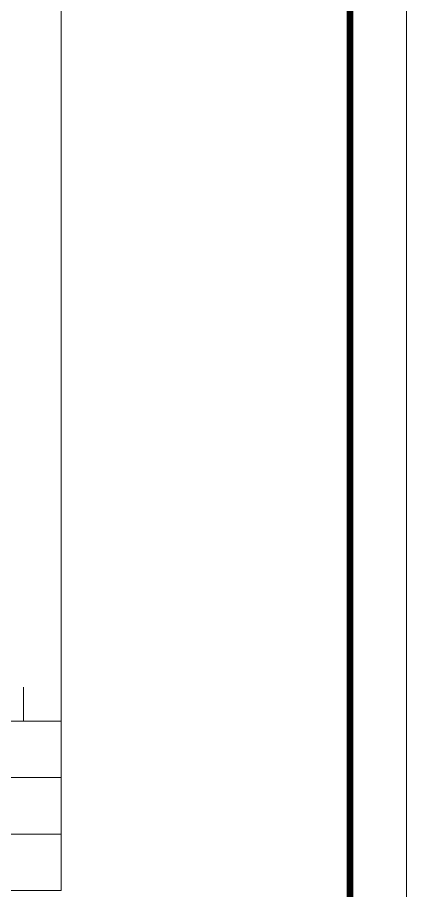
# Model space of a CAD drawing. Header units: millimetres. Extents: x 27137 to 30937, y -4667 to -569.
# Drawn here: x 29055.8 to 29090.2, y -2991.3 to -2914.1 of the extents above; entities that cross this region are included whole.
import ezdxf

# ---------------------------------------------------------------- set-up
doc = ezdxf.new("R2010")
doc.units = ezdxf.units.MM
doc.header["$LTSCALE"] = 0.4
doc.linetypes.add('штриховаяX2', pattern=[38.1, 25.4, -12.7])

msp = doc.modelspace()

# ---------------------------------------------------------------- linework, layer by layer
at = {"lineweight": 15}
for p, q in [((29059.6292, -2911.5893), (29059.6276, -2991.3129)), ((29056.3155, -2976.3129), (29056.3155, -2973.3129)), ((29056.3155, -2976.3129), (29056.3155, -2973.3129)), ((29059.6279, -2976.3129), (28909.0249, -2976.3129)), ((28853.5678, -2991.3129), (29059.6276, -2991.3129))]:
    msp.add_line(p, q, dxfattribs=at)
at = {"linetype": 'штриховаяX2', "lineweight": 15, "ltscale": 0.5}
for p, q in [((29059.6278, -2981.3129), (28985.3752, -2981.3129)), ((29059.6277, -2986.3129), (28985.565, -2986.3129))]:
    msp.add_line(p, q, dxfattribs=at)
at = {"color": 7, "lineweight": 15}
msp.add_lwpolyline([(28249.1837, -3365.1633), (29090.1837, -3365.1633), (29090.1837, -2771.1633), (28249.1837, -2771.1633)], close=True, dxfattribs=at)
at = {"lineweight": 15, "const_width": 0.6}
msp.add_lwpolyline([(28269.1837, -3360.1633), (29085.1837, -3360.1633), (29085.1837, -2776.1633), (28269.1837, -2776.1633)], close=True, dxfattribs=at)
msp.add_lwpolyline([(28269.1837, -2776.1633), (29085.1837, -2776.1633), (29085.1837, -3360.1633), (28269.1837, -3360.1633)], dxfattribs=at)

doc.saveas('drawing.dxf')
